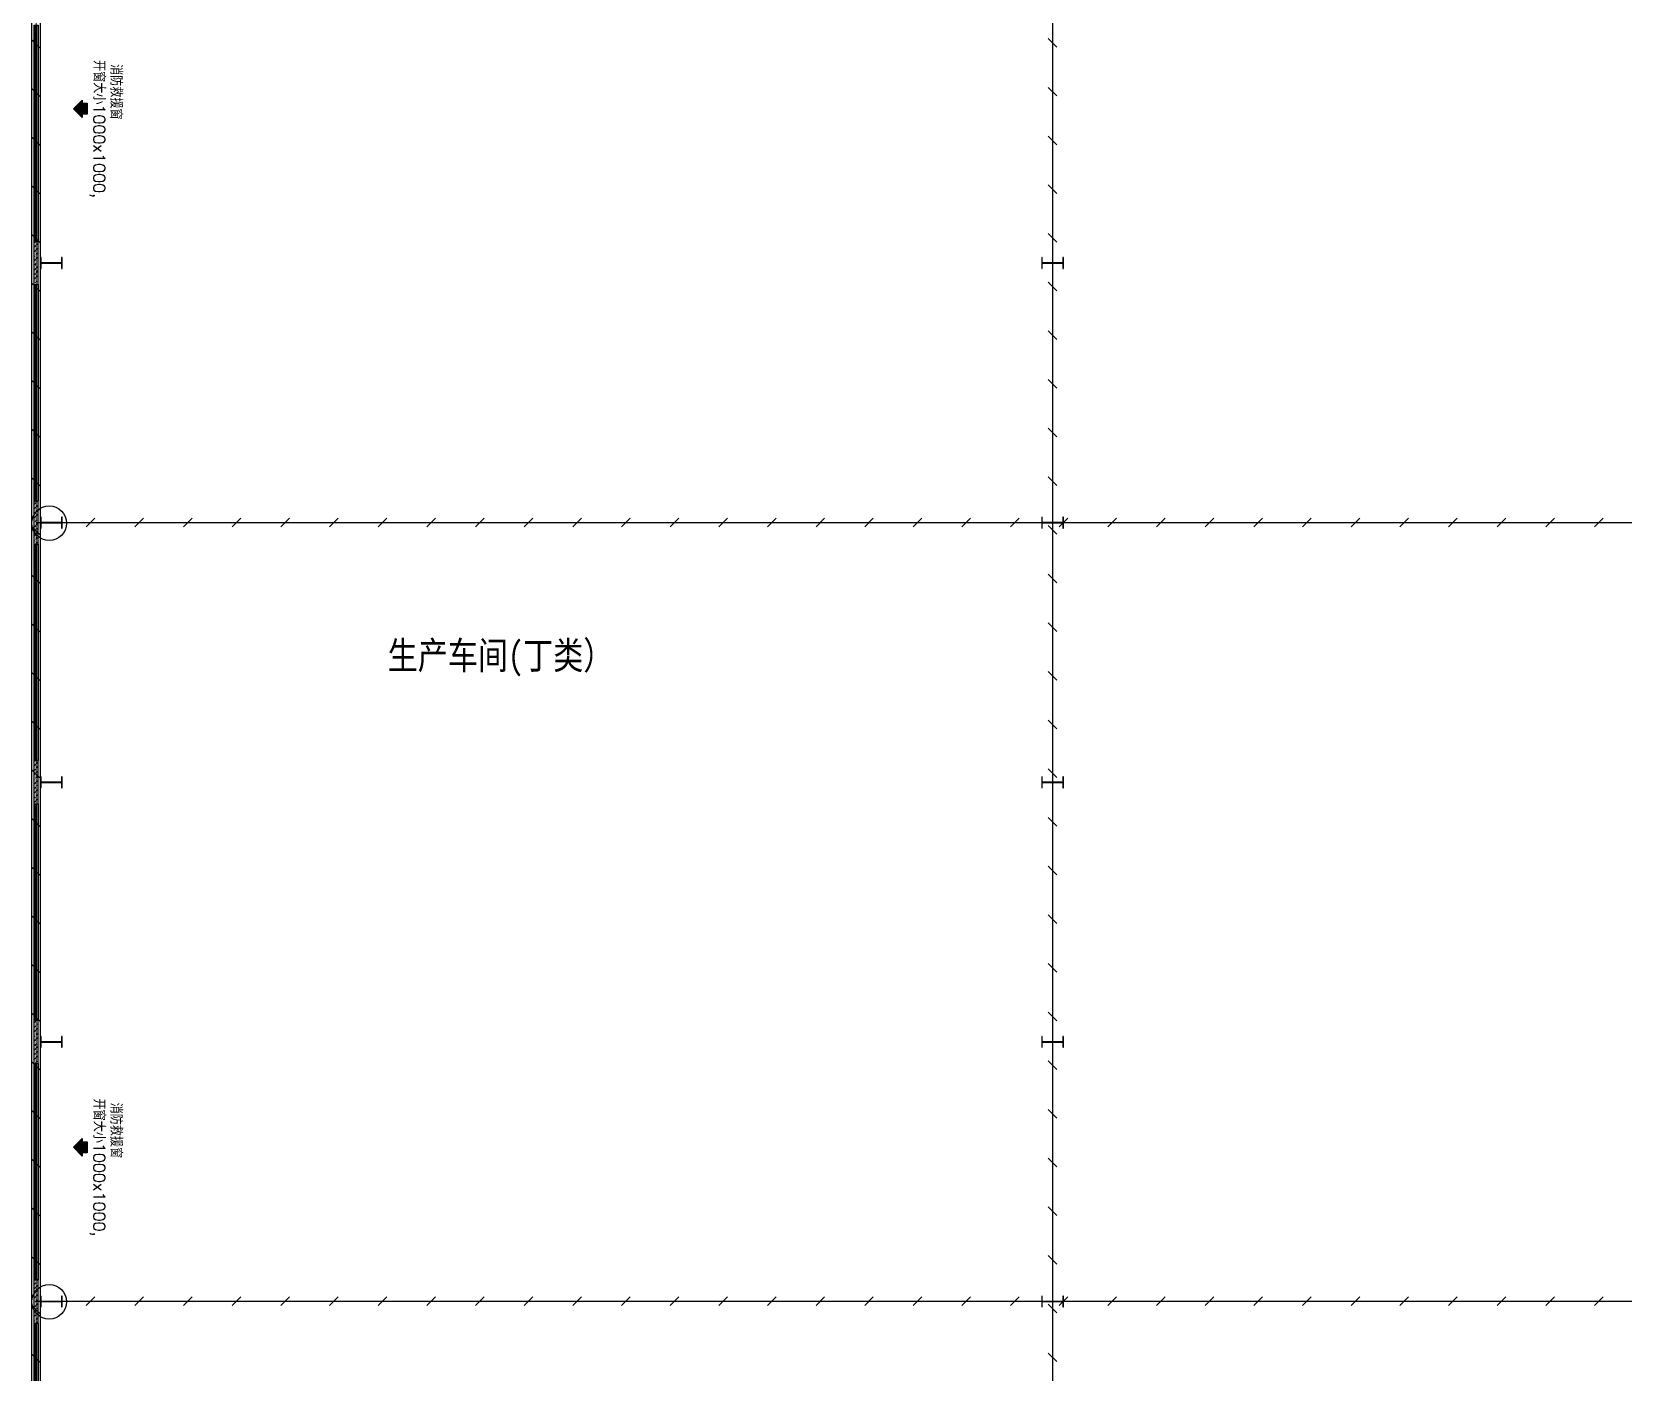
# Model space of a CAD drawing. Extents: x 7651907 to 8255021, y -2490714 to -1144618.
# Drawn here: x 7855883 to 7892677, y -1835911 to -1804936 of the extents above; entities that cross this region are included whole.
import ezdxf

# ---------------------------------------------------------------- set-up
doc = ezdxf.new("R2010")
doc.units = 0
doc.header["$LTSCALE"] = 1000
doc.linetypes.add('CENTER2', pattern=[1.125, 0.75, -0.125, 0.125, -0.125])
doc.layers.get('0').update_dxf_attribs({"linetype": 'CONTINUOUS'})
for name, color, linetype in [('001-墙体', 30, 'CONTINUOUS'), ('001-文字', 11, 'CONTINUOUS'), ('M_Prof', 2, 'CONTINUOUS'), ('PUB_HATCH', 8, 'CONTINUOUS'), ('PUB_TEXT', 7, 'CONTINUOUS'), ('SHTLN', 4, 'CONTINUOUS'), ('wen强文字', 2, 'CONTINUOUS'), ('WINDOW', 4, 'CONTINUOUS'), ('WIRE-接地', 4, 'CONTINUOUS')]:
    doc.layers.add(name, color=color, linetype=linetype)
doc.styles.get("Standard").update_dxf_attribs({"font": 'txt.shx', "width": 0.7, "bigfont": 'TSSDCHN.shx'})
doc.styles.add('宋体', font='', dxfattribs={"width": 0.8})
doc.styles.get('宋体').set_extended_font_data('SimSun')
pattern_1 = [(45, (0, 53.85), (-106.06606, 106.06606), []), (45, (52.16, 0), (-106.06606, 106.06606), [59.21055, -33.8346])]

# ---------------------------------------------------------------- blocks, each defined once
blk = doc.blocks.new('sgdgsgsg')
at = {"layer": 'M_Prof'}
for points in [[(7988146, -921026), (7988146, -921276), (7988158, -921276), (7988158, -921154), (7988634, -921154), (7988634, -921276), (7988646, -921276), (7988646, -921026), (7988634, -921026), (7988634, -921148), (7988158, -921148), (7988158, -921026)], [(8011296, -921026), (8011296, -921276), (8011308, -921276), (8011308, -921154), (8011784, -921154), (8011784, -921276), (8011796, -921276), (8011796, -921026), (8011784, -921026), (8011784, -921148), (8011308, -921148), (8011308, -921026)], [(7988146, -927026), (7988146, -927276), (7988158, -927276), (7988158, -927154), (7988634, -927154), (7988634, -927276), (7988646, -927276), (7988646, -927026), (7988634, -927026), (7988634, -927148), (7988158, -927148), (7988158, -927026)], [(8011296, -927026), (8011296, -927276), (8011308, -927276), (8011308, -927154), (8011784, -927154), (8011784, -927276), (8011796, -927276), (8011796, -927026), (8011784, -927026), (8011784, -927148), (8011308, -927148), (8011308, -927026)], [(7988146, -933026), (7988146, -933276), (7988158, -933276), (7988158, -933154), (7988634, -933154), (7988634, -933276), (7988646, -933276), (7988646, -933026), (7988634, -933026), (7988634, -933148), (7988158, -933148), (7988158, -933026)], [(8011296, -933026), (8011296, -933276), (8011308, -933276), (8011308, -933154), (8011784, -933154), (8011784, -933276), (8011796, -933276), (8011796, -933026), (8011784, -933026), (8011784, -933148), (8011308, -933148), (8011308, -933026)], [(7988146, -939026), (7988146, -939276), (7988158, -939276), (7988158, -939154), (7988634, -939154), (7988634, -939276), (7988646, -939276), (7988646, -939026), (7988634, -939026), (7988634, -939148), (7988158, -939148), (7988158, -939026)], [(8011296, -939026), (8011296, -939276), (8011308, -939276), (8011308, -939154), (8011784, -939154), (8011784, -939276), (8011796, -939276), (8011796, -939026), (8011784, -939026), (8011784, -939148), (8011308, -939148), (8011308, -939026)], [(7988146, -945026), (7988146, -945276), (7988158, -945276), (7988158, -945154), (7988634, -945154), (7988634, -945276), (7988646, -945276), (7988646, -945026), (7988634, -945026), (7988634, -945148), (7988158, -945148), (7988158, -945026)], [(8011296, -945026), (8011296, -945276), (8011308, -945276), (8011308, -945154), (8011784, -945154), (8011784, -945276), (8011796, -945276), (8011796, -945026), (8011784, -945026), (8011784, -945148), (8011308, -945148), (8011308, -945026)]]:
    blk.add_lwpolyline(points, close=True, dxfattribs=at)
blk = doc.blocks.new('5181895')
h = blk.add_hatch(color=13)
h.dxf.hatch_style = 1
h.paths.add_polyline_path([(-1101987, -147875), (-1102144, -148033), (-1102087, -148033), (-1102087, -148123), (-1101887, -148123), (-1101887, -148033), (-1101829, -148033)])
at = {"color": 13}
blk.add_lwpolyline([(-1101987, -147875), (-1102144, -148033), (-1102087, -148033), (-1102087, -148123), (-1101887, -148123), (-1101887, -148033), (-1101829, -148033), (-1101987, -147875)], close=True, dxfattribs=at)
blk = doc.blocks.new('$TCHSYS$WIN2D')
for p, q in [((-0.5, 0.5), (0.5, 0.5)), ((-0.5, 0.5), (-0.5, -0.5)), ((0.5, 0.5), (0.5, -0.5)), ((0.5, 0.1667), (-0.5, 0.1667)), ((0.5, -0.1667), (-0.5, -0.1667)), ((-0.5, -0.5), (0.5, -0.5))]:
    blk.add_line(p, q)
blk = doc.blocks.new('A$C0DF00DDE')
at = {"layer": 'PUB_HATCH'}
h = blk.add_hatch(dxfattribs=at)
h.set_pattern_fill('天然石材', color=256, scale=30, style=0)
h.set_pattern_definition(pattern_1)
h.paths.add_polyline_path([(8050, 68100), (8050, 69100), (7950, 69100), (7950, 68100)])
h = blk.add_hatch(dxfattribs=at)
h.set_pattern_fill('天然石材', color=256, scale=30, style=0)
h.set_pattern_definition(pattern_1)
h.paths.add_polyline_path([(8050, 62100), (8050, 63100), (7950, 63100), (7950, 62100)])
h = blk.add_hatch(dxfattribs=at)
h.set_pattern_fill('天然石材', color=256, scale=30, style=0)
h.set_pattern_definition(pattern_1)
h.paths.add_polyline_path([(8050, 56100), (8050, 57100), (7950, 57100), (7950, 56100)])
h = blk.add_hatch(dxfattribs=at)
h.set_pattern_fill('天然石材', color=256, scale=30, style=0)
h.set_pattern_definition(pattern_1)
h.paths.add_polyline_path([(8050, 50100), (8050, 51100), (7950, 51100), (7950, 50100)])
h = blk.add_hatch(dxfattribs=at)
h.set_pattern_fill('天然石材', color=256, scale=30, style=0)
h.set_pattern_definition(pattern_1)
h.paths.add_polyline_path([(8050, 44100), (8050, 45100), (7950, 45100), (7950, 44100)])
at = {"layer": '001-墙体', "color": 54}
for p, q in [((8050, 69100), (7950, 69100)), ((7950, 69100), (7950, 68100)), ((8050, 68100), (8050, 69100)), ((7950, 68100), (8050, 68100)), ((8050, 63100), (7950, 63100)), ((7950, 63100), (7950, 62100)), ((8050, 62100), (8050, 63100)), ((7950, 62100), (8050, 62100)), ((8050, 57100), (7950, 57100)), ((7950, 57100), (7950, 56100)), ((8050, 56100), (8050, 57100)), ((7950, 56100), (8050, 56100)), ((8050, 51100), (7950, 51100)), ((7950, 51100), (7950, 50100)), ((8050, 50100), (8050, 51100)), ((7950, 50100), (8050, 50100)), ((8050, 45100), (7950, 45100)), ((7950, 45100), (7950, 44100)), ((8050, 44100), (8050, 45100)), ((7950, 44100), (8050, 44100))]:
    blk.add_line(p, q, dxfattribs=at)
at = {"layer": '001-墙体'}
blk.add_lwpolyline([(7900, 93300), (78100, 93300), (78100, 7900), (7900, 7900)], close=True, dxfattribs=at)
blk.add_lwpolyline([(8100, 26299.9), (8100, 74900)], dxfattribs=at)
blk.add_blockref('sgdgsgsg', (-7980045.8, 989751))
at = {"xscale": -1.279999999998836, "yscale": 1.279999999998836, "zscale": 1.279999999998836, "rotation": 90}
for p in [(-180418.8, -1338378.2), (-180418.8, -1362378.6)]:
    blk.add_blockref('5181895', p, dxfattribs=at)
at = {"layer": 'WINDOW', "xscale": -5000, "yscale": 100, "zscale": -5000, "rotation": 90}
for p in [(8000, 71600), (8000, 65600), (8000, 59600), (8000, 53600), (8000, 47600), (8000, 41600)]:
    blk.add_blockref('$TCHSYS$WIN2D', p, dxfattribs=at)
at = {"layer": '001-文字', "style": '宋体', "width": 0.8}
blk.add_text('生产车间(丁类）', height=637.97, dxfattribs=at).set_placement((16126.6, 59213.7))
at = {"layer": 'PUB_TEXT', "color": 1}
for s, height, p in [('开窗大小1000x1000,', 270.071, (9322.7, 73291.7)), ('消防救援窗', 270.07, (9715.7, 73196.2)), ('开窗大小1000x1000,', 270.071, (9322.7, 49291.3)), ('消防救援窗', 270.07, (9715.7, 49195.8))]:
    blk.add_text(s, height=height, rotation=270, dxfattribs=at).set_placement(p)
blk = doc.blocks.new('$TelecSys$00000008')
blk.add_line((0.4, 0.4), (-0.4, -0.4))

msp = doc.modelspace()

# ---------------------------------------------------------------- linework, layer by layer
at = {"layer": 'wen强文字', "color": 1}
for centre in [(7856284.7, -1816293.3), (7856284.7, -1834284)]:
    msp.add_circle(centre, 399.9, dxfattribs=at)
at = {"layer": 'WIRE-接地', "color": 4, "linetype": 'CENTER2', "const_width": 30}
for points in [[(7855983.2, -1785678.9), (7855983.2, -1870881.5), (7925995.9, -1870881.5), (7925995.9, -1785675.8), (7855983.3, -1785675.8)], [(7879483.2, -1785628.9), (7879483.2, -1870883.7)], [(7855983.2, -1816278.1), (7925995.9, -1816278.1)], [(7855983.2, -1834273.7), (7925995.9, -1834273.7)]]:
    msp.add_lwpolyline(points, dxfattribs=at)

# ---------------------------------------------------------------- block references
at = {"ltscale": 100}
msp.add_blockref('A$C0DF00DDE', (7847983.2, -1878878.9), dxfattribs=at)
at = {"layer": 'SHTLN', "color": 4, "xscale": 250, "yscale": 250, "zscale": 250, "rotation": 270}
for p in [(7879483.2, -1805193.8), (7855983.2, -1805217.7), (7855983.2, -1806342.7), (7879483.2, -1806318.8), (7855983.2, -1807467.7), (7879483.2, -1807443.8), (7855983.2, -1808592.7), (7879483.2, -1808568.8), (7855983.2, -1809717.7), (7879483.2, -1809693.8), (7855983.2, -1810842.7), (7879483.2, -1810818.8), (7855983.2, -1811967.7), (7879483.2, -1811943.8), (7855983.2, -1813092.7), (7879483.2, -1813068.8), (7855983.2, -1814217.7), (7879483.2, -1814193.8), (7855983.2, -1815342.7), (7879483.2, -1815318.8), (7855983.2, -1816467.7), (7879483.2, -1816443.8), (7855983.2, -1817592.7), (7879483.2, -1817568.8), (7855983.2, -1818717.7), (7879483.2, -1818693.8), (7855983.2, -1819842.7), (7879483.2, -1819818.8), (7855983.2, -1820967.7), (7879483.2, -1820943.8), (7855983.2, -1822092.7), (7879483.2, -1822068.8), (7855983.2, -1823217.7), (7879483.2, -1823193.8), (7879483.2, -1824318.8), (7855983.2, -1824342.7), (7879483.2, -1825443.8), (7855983.2, -1825467.7), (7855983.2, -1826592.7), (7879483.2, -1826568.8), (7855983.2, -1827717.7), (7879483.2, -1827693.8), (7855983.2, -1828842.7), (7879483.2, -1828818.8), (7855983.2, -1829967.7), (7879483.2, -1829943.8), (7855983.2, -1831092.7), (7879483.2, -1831068.8), (7855983.2, -1832217.7), (7879483.2, -1832193.8), (7855983.2, -1833342.7), (7879483.2, -1833318.8), (7855983.2, -1834467.7), (7879483.2, -1834443.8), (7855983.2, -1835592.7), (7879483.2, -1835568.8)]:
    msp.add_blockref('$TelecSys$00000008', p, dxfattribs=at)
at = {"layer": 'SHTLN', "color": 4, "xscale": 250, "yscale": 250, "zscale": 250}
for p in [(7857239.5, -1816278.1), (7858364.5, -1816278.1), (7859489.5, -1816278.1), (7860614.5, -1816278.1), (7861739.5, -1816278.1), (7862864.5, -1816278.1), (7863989.5, -1816278.1), (7865114.5, -1816278.1), (7866239.5, -1816278.1), (7867364.5, -1816278.1), (7868489.5, -1816278.1), (7869614.5, -1816278.1), (7870739.5, -1816278.1), (7871864.5, -1816278.1), (7872989.5, -1816278.1), (7874114.5, -1816278.1), (7875239.5, -1816278.1), (7876364.5, -1816278.1), (7877489.5, -1816278.1), (7878614.5, -1816278.1), (7879739.5, -1816278.1), (7880864.5, -1816278.1), (7881989.5, -1816278.1), (7883114.5, -1816278.1), (7884239.5, -1816278.1), (7885364.5, -1816278.1), (7886489.5, -1816278.1), (7887614.5, -1816278.1), (7888739.5, -1816278.1), (7889864.5, -1816278.1), (7890989.5, -1816278.1), (7892114.5, -1816278.1), (7857239.5, -1834273.7), (7858364.5, -1834273.7), (7859489.5, -1834273.7), (7860614.5, -1834273.7), (7861739.5, -1834273.7), (7862864.5, -1834273.7), (7863989.5, -1834273.7), (7865114.5, -1834273.7), (7866239.5, -1834273.7), (7867364.5, -1834273.7), (7868489.5, -1834273.7), (7869614.5, -1834273.7), (7870739.5, -1834273.7), (7871864.5, -1834273.7), (7872989.5, -1834273.7), (7874114.5, -1834273.7), (7875239.5, -1834273.7), (7876364.5, -1834273.7), (7877489.5, -1834273.7), (7878614.5, -1834273.7), (7879739.5, -1834273.7), (7880864.5, -1834273.7), (7881989.5, -1834273.7), (7883114.5, -1834273.7), (7884239.5, -1834273.7), (7885364.5, -1834273.7), (7886489.5, -1834273.7), (7887614.5, -1834273.7), (7888739.5, -1834273.7), (7889864.5, -1834273.7), (7890989.5, -1834273.7), (7892114.5, -1834273.7)]:
    msp.add_blockref('$TelecSys$00000008', p, dxfattribs=at)

doc.saveas('drawing.dxf')
